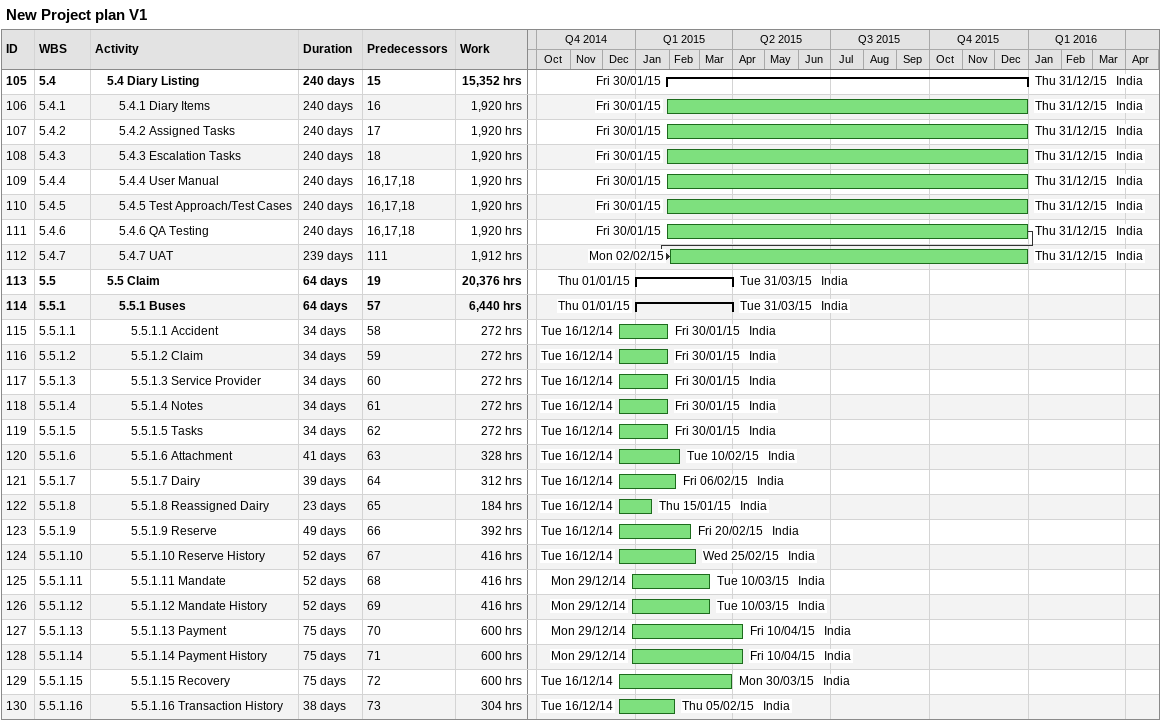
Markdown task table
New Project plan V1

| ID | WBS | Task | Duration | Start | Finish | Predecessors | Resources | Work (h) |
|---|---|---|---|---|---|---|---|---|
| 105 | 5.4 | **5.4 Diary Listing** | 240d | 2015-01-30 | 2015-12-31 | 15 | India | 15352 |
| 106 | 5.4.1 | 5.4.1 Diary Items | 240d | 2015-01-30 | 2015-12-31 | 16 | India | 1920 |
| 107 | 5.4.2 | 5.4.2 Assigned Tasks | 240d | 2015-01-30 | 2015-12-31 | 17 | India | 1920 |
| 108 | 5.4.3 | 5.4.3 Escalation Tasks | 240d | 2015-01-30 | 2015-12-31 | 18 | India | 1920 |
| 109 | 5.4.4 | 5.4.4 User Manual | 240d | 2015-01-30 | 2015-12-31 | 16, 17, 18 | India | 1920 |
| 110 | 5.4.5 | 5.4.5 Test Approach/Test Cases | 240d | 2015-01-30 | 2015-12-31 | 16, 17, 18 | India | 1920 |
| 111 | 5.4.6 | 5.4.6 QA Testing | 240d | 2015-01-30 | 2015-12-31 | 16, 17, 18 | India | 1920 |
| 112 | 5.4.7 | 5.4.7 UAT | 239d | 2015-02-02 | 2015-12-31 | 111 | India | 1912 |
| 113 | 5.5 | **5.5 Claim** | 64d | 2015-01-01 | 2015-03-31 | 19 | India | 20376 |
| 114 | 5.5.1 | **5.5.1 Buses** | 64d | 2015-01-01 | 2015-03-31 | 57 | India | 6440 |
| 115 | 5.5.1.1 | 5.5.1.1 Accident | 34d | 2014-12-16 | 2015-01-30 | 58 | India | 272 |
| 116 | 5.5.1.2 | 5.5.1.2 Claim | 34d | 2014-12-16 | 2015-01-30 | 59 | India | 272 |
| 117 | 5.5.1.3 | 5.5.1.3 Service Provider | 34d | 2014-12-16 | 2015-01-30 | 60 | India | 272 |
| 118 | 5.5.1.4 | 5.5.1.4 Notes | 34d | 2014-12-16 | 2015-01-30 | 61 | India | 272 |
| 119 | 5.5.1.5 | 5.5.1.5 Tasks | 34d | 2014-12-16 | 2015-01-30 | 62 | India | 272 |
| 120 | 5.5.1.6 | 5.5.1.6 Attachment | 41d | 2014-12-16 | 2015-02-10 | 63 | India | 328 |
| 121 | 5.5.1.7 | 5.5.1.7 Dairy | 39d | 2014-12-16 | 2015-02-06 | 64 | India | 312 |
| 122 | 5.5.1.8 | 5.5.1.8 Reassigned Dairy | 23d | 2014-12-16 | 2015-01-15 | 65 | India | 184 |
| 123 | 5.5.1.9 | 5.5.1.9 Reserve | 49d | 2014-12-16 | 2015-02-20 | 66 | India | 392 |
| 124 | 5.5.1.10 | 5.5.1.10 Reserve History | 52d | 2014-12-16 | 2015-02-25 | 67 | India | 416 |
| 125 | 5.5.1.11 | 5.5.1.11 Mandate | 52d | 2014-12-29 | 2015-03-10 | 68 | India | 416 |
| 126 | 5.5.1.12 | 5.5.1.12 Mandate History | 52d | 2014-12-29 | 2015-03-10 | 69 | India | 416 |
| 127 | 5.5.1.13 | 5.5.1.13 Payment | 75d | 2014-12-29 | 2015-04-10 | 70 | India | 600 |
| 128 | 5.5.1.14 | 5.5.1.14 Payment History | 75d | 2014-12-29 | 2015-04-10 | 71 | India | 600 |
| 129 | 5.5.1.15 | 5.5.1.15 Recovery | 75d | 2014-12-16 | 2015-03-30 | 72 | India | 600 |
| 130 | 5.5.1.16 | 5.5.1.16 Transaction History | 38d | 2014-12-16 | 2015-02-05 | 73 | India | 304 |
